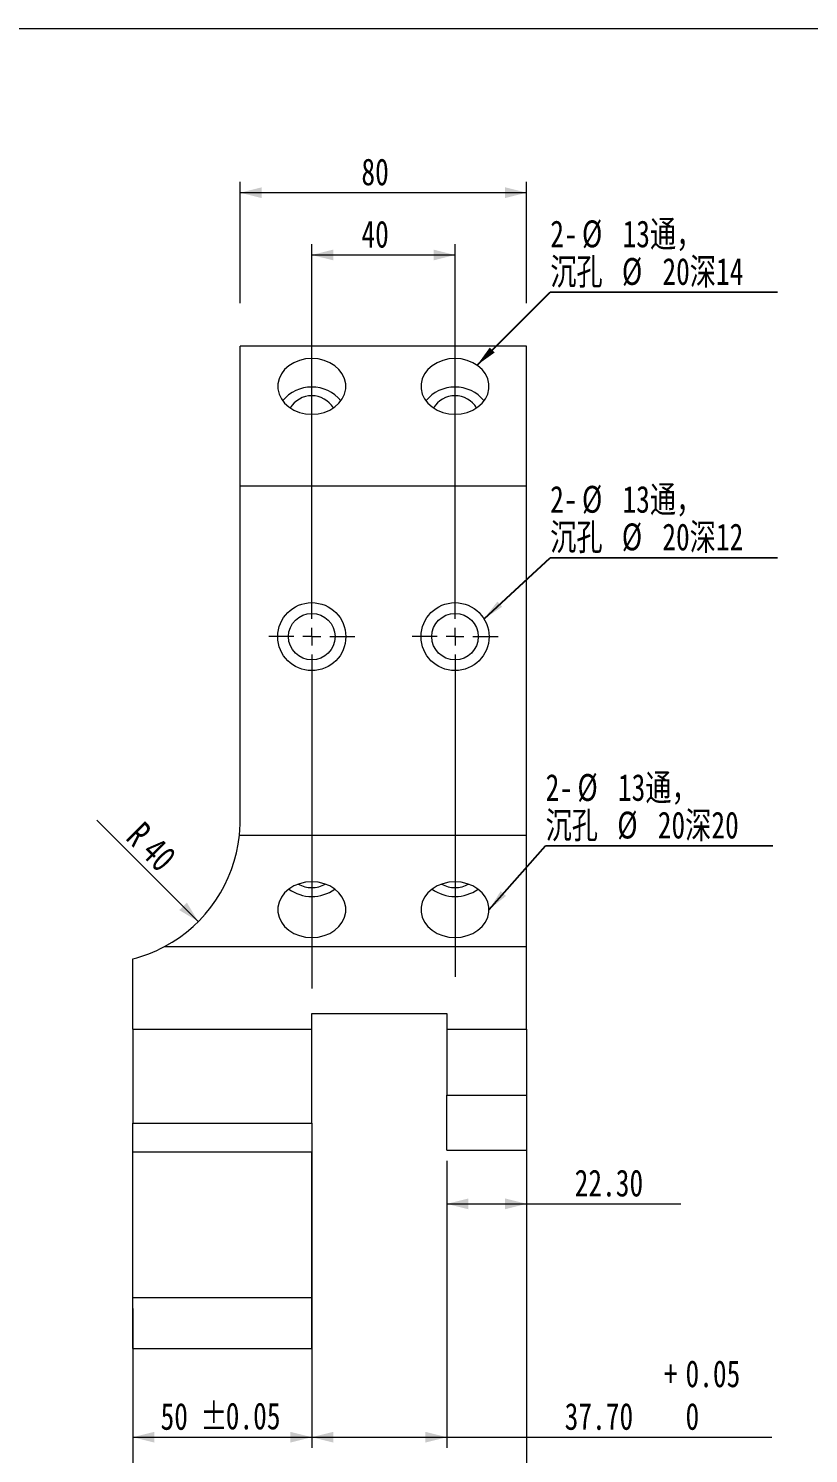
# Model space of a CAD drawing. Header units: millimetres. Extents: x 8 to 270, y 5 to 208.
# Drawn here: x 98.9 to 171.5, y 75.4 to 208.1 of the extents above; entities that cross this region are included whole.
import ezdxf

# ---------------------------------------------------------------- set-up
doc = ezdxf.new("R2010")
doc.units = ezdxf.units.MM
doc.styles.add('SLDTEXTSTYLE0', font='TXT', dxfattribs={"width": 0.75})
doc.dimstyles.new('SLDDIMSTYLE2', dxfattribs={"dimtxt": 2.5, "dimasz": 2, "dimexe": 0, "dimexo": 0.0625, "dimtad": 1, "dimtoh": 1, "dimlfac": 3, "dimzin": 12, "dimdsep": 46, "dimtxsty": 'SLDTEXTSTYLE0', "dimsah": 1, "dimcen": 0.09, "dimadec": 0, "dimazin": 0, "dimtfac": 1, "dimtofl": 0, "dimtmove": 0, "dimatfit": 3, "dimfxl": 1, "dimtolj": 1, "dimtzin": 12, "dimarcsym": 0})
doc.dimstyles.new('SLDDIMSTYLE3', dxfattribs={"dimtxt": 2.5, "dimasz": 2, "dimexe": 0, "dimexo": 0.0625, "dimtad": 1, "dimtoh": 1, "dimlfac": 3, "dimzin": 12, "dimdsep": 46, "dimtxsty": 'SLDTEXTSTYLE0', "dimsah": 1, "dimcen": 0.09, "dimadec": 0, "dimazin": 0, "dimtfac": 1, "dimtofl": 0, "dimtmove": 0, "dimatfit": 3, "dimfxl": 1, "dimtolj": 1, "dimtzin": 12, "dimarcsym": 0})
doc.dimstyles.new('SLDDIMSTYLE5', dxfattribs={"dimtxt": 2, "dimasz": 2, "dimexe": 0, "dimexo": 0.0625, "dimgap": 0.5, "dimtad": 0, "dimtih": 1, "dimtoh": 1, "dimdec": 0, "dimzin": 0, "dimdsep": 46, "dimtxsty": 'Standard', "dimsah": 1, "dimcen": 0.09, "dimadec": 0, "dimazin": 0, "dimtfac": 1, "dimtdec": 0, "dimtofl": 0, "dimtmove": 0, "dimatfit": 3, "dimfxl": 1, "dimtolj": 1, "dimtzin": 0, "dimarcsym": 0})
doc.dimstyles.new('SLDDIMSTYLE6', dxfattribs={"dimtxt": 2.5, "dimasz": 2, "dimexe": 0, "dimexo": 0.0625, "dimtad": 1, "dimtoh": 1, "dimlfac": 3, "dimzin": 4, "dimdsep": 46, "dimtxsty": 'SLDTEXTSTYLE0', "dimsah": 1, "dimcen": 0.09, "dimadec": 0, "dimazin": 0, "dimtfac": 1, "dimtofl": 0, "dimtmove": 0, "dimatfit": 3, "dimfxl": 1, "dimtolj": 1, "dimtzin": 12, "dimarcsym": 0})
doc.dimstyles.new('SLDDIMSTYLE7', dxfattribs={"dimtxt": 2.5, "dimasz": 2, "dimexe": 0, "dimexo": 0.0625, "dimtad": 1, "dimtoh": 1, "dimlfac": 3, "dimzin": 4, "dimdsep": 46, "dimtxsty": 'SLDTEXTSTYLE0', "dimsah": 1, "dimcen": 0.09, "dimadec": 0, "dimazin": 0, "dimtol": 1, "dimtp": 0.05, "dimtfac": 1, "dimtofl": 0, "dimtmove": 0, "dimatfit": 3, "dimfxl": 1, "dimtolj": 1, "dimarcsym": 0})

# ---------------------------------------------------------------- blocks, each defined once
blk = doc.blocks.new('*D12')
at = {"color": 7, "linetype": 'Continuous', "lineweight": 0}
for p, q in [((125.25, 176.9), (125.25, 187.99)), ((138.59, 176.9), (138.59, 187.99)), ((125.25, 186.99), (138.59, 186.99))]:
    blk.add_line(p, q, dxfattribs=at)
for points in [[(125.25, 186.99), (127.25, 186.49), (127.25, 187.49)], [(138.59, 186.99), (136.59, 187.49), (136.59, 186.49)]]:
    blk.add_solid(points, dxfattribs=at)
at = {"color": 7, "linetype": 'Continuous', "lineweight": 0, "insert": (129.87, 190.18), "char_height": 2.5, "attachment_point": 1, "style": 'SLDTEXTSTYLE0'}
blk.add_mtext('40', dxfattribs=at)
blk = doc.blocks.new('*D13')
at = {"color": 7, "linetype": 'Continuous', "lineweight": 0}
for p, q in [((118.59, 182.5), (118.59, 193.79)), ((145.25, 182.5), (145.25, 193.79)), ((145.25, 192.79), (118.59, 192.79))]:
    blk.add_line(p, q, dxfattribs=at)
for points in [[(118.59, 192.79), (120.59, 192.29), (120.59, 193.29)], [(145.25, 192.79), (143.25, 193.29), (143.25, 192.29)]]:
    blk.add_solid(points, dxfattribs=at)
at = {"color": 7, "linetype": 'Continuous', "lineweight": 0, "insert": (129.87, 195.98), "char_height": 2.5, "attachment_point": 1, "style": 'SLDTEXTSTYLE0'}
blk.add_mtext('80', dxfattribs=at)
blk = doc.blocks.new('*D14')
at = {"color": 7, "linetype": 'Continuous', "lineweight": 0}
blk.add_line((114.68, 124.93), (105.25, 134.35), dxfattribs=at)
blk.add_solid([(114.68, 124.93), (113.62, 126.69), (112.91, 125.99)], dxfattribs=at)
at = {"color": 7, "linetype": 'Continuous', "lineweight": 0, "char_height": 2.5, "attachment_point": 1, "rotation": 315, "style": 'SLDTEXTSTYLE0'}
for s, insert in [('R', (109.59, 134.4)), ('40', (111.02, 132.97))]:
    blk.add_mtext(s, dxfattribs=dict(at, insert=insert))
blk = doc.blocks.new('*D15')
at = {"color": 7, "linetype": 'Continuous', "lineweight": 0}
for p, q in [((137.82, 102.64), (137.82, 97.64)), ((145.25, 102.64), (145.25, 97.64)), ((137.82, 98.64), (145.25, 98.64)), ((145.25, 98.64), (159.61, 98.64))]:
    blk.add_line(p, q, dxfattribs=at)
for points in [[(137.82, 98.64), (139.82, 98.14), (139.82, 99.14)], [(145.25, 98.64), (143.25, 99.14), (143.25, 98.14)]]:
    blk.add_solid(points, dxfattribs=at)
at = {"color": 7, "linetype": 'Continuous', "lineweight": 0, "insert": (149.72, 101.83), "char_height": 2.5, "attachment_point": 1, "style": 'SLDTEXTSTYLE0'}
blk.add_mtext('22.30', dxfattribs=at)
blk = doc.blocks.new('*D16')
at = {"color": 7, "linetype": 'Continuous', "lineweight": 0}
for p, q in [((125.25, 105.15), (125.25, 75.91)), ((137.82, 102.64), (137.82, 75.91)), ((125.25, 76.91), (137.82, 76.91)), ((137.82, 76.91), (168.09, 76.91))]:
    blk.add_line(p, q, dxfattribs=at)
for points in [[(125.25, 76.91), (127.25, 76.41), (127.25, 77.41)], [(137.82, 76.91), (135.82, 77.41), (135.82, 76.41)]]:
    blk.add_solid(points, dxfattribs=at)
at = {"color": 7, "linetype": 'Continuous', "lineweight": 0, "char_height": 2.5, "attachment_point": 1, "style": 'SLDTEXTSTYLE0'}
for s, insert in [('+', (158.02, 84.07)), ('0.05', (160.04, 84.07)), ('37.70', (148.79, 80.1)), ('0', (160.04, 80.1))]:
    blk.add_mtext(s, dxfattribs=dict(at, insert=insert))
blk = doc.blocks.new('*D17')
at = {"color": 7, "linetype": 'Continuous', "lineweight": 0}
for p, q in [((108.59, 84.17), (108.59, 75.91)), ((125.25, 84.17), (125.25, 75.91)), ((108.59, 76.91), (125.25, 76.91))]:
    blk.add_line(p, q, dxfattribs=at)
for points in [[(108.59, 76.91), (110.59, 76.41), (110.59, 77.41)], [(125.25, 76.91), (123.25, 77.41), (123.25, 76.41)]]:
    blk.add_solid(points, dxfattribs=at)
at = {"color": 7, "linetype": 'Continuous', "lineweight": 0, "char_height": 2.5, "attachment_point": 1, "style": 'SLDTEXTSTYLE0'}
for s, insert in [('50', (111.17, 80.1)), ('%%p', (114.86, 80.1)), ('0.05', (117.24, 80.14))]:
    blk.add_mtext(s, dxfattribs=dict(at, insert=insert))
blk = doc.blocks.new('*D18')
at = {"color": 7, "linetype": 'Continuous', "lineweight": 0}
for p, q in [((145.25, 107.77), (145.25, 68.17)), ((108.59, 88.89), (108.59, 68.17)), ((108.59, 69.17), (145.25, 69.17))]:
    blk.add_line(p, q, dxfattribs=at)
for points in [[(108.59, 69.17), (110.59, 68.67), (110.59, 69.67)], [(145.25, 69.17), (143.25, 69.67), (143.25, 68.67)]]:
    blk.add_solid(points, dxfattribs=at)
at = {"color": 7, "linetype": 'Continuous', "lineweight": 0, "insert": (125.39, 72.36), "char_height": 2.5, "attachment_point": 1, "style": 'SLDTEXTSTYLE0'}
blk.add_mtext('110', dxfattribs=at)
blk = doc.blocks.new('SW_NOTE_3')
at = {"color": 0, "linetype": 'Continuous', "lineweight": 0}
for p, q in [((0, 0), (21.16, 0)), ((21.16, 0), (0, 0)), ((0, 0), (21.16, 0)), ((21.16, 0), (0, 0)), ((0, 0), (21.16, 0)), ((21.16, 0), (0, 0))]:
    blk.add_line(p, q, dxfattribs=at)
at = {"color": 0, "linetype": 'Continuous', "lineweight": 0, "char_height": 2.5, "attachment_point": 1, "style": 'SLDTEXTSTYLE0'}
for s, insert in [('2-', (0, 6.69, 3.05)), ('%%c', (2.95, 6.69, 3.05)), ('13通，', (6.73, 6.69, 3.05)), ('沉孔', (0, 3.19, 3.05)), ('%%c', (6.67, 3.19, 3.05)), ('20深14', (10.44, 3.19, 3.05))]:
    blk.add_mtext(s, dxfattribs=dict(at, insert=insert))
blk = doc.blocks.new('SW_NOTE_4')
at = {"color": 0, "linetype": 'Continuous', "lineweight": 0}
for p, q in [((0, 0), (21.16, 0)), ((21.16, 0), (0, 0)), ((0, 0), (21.16, 0)), ((21.16, 0), (0, 0)), ((0, 0), (21.16, 0)), ((21.16, 0), (0, 0))]:
    blk.add_line(p, q, dxfattribs=at)
at = {"color": 0, "linetype": 'Continuous', "lineweight": 0, "char_height": 2.5, "attachment_point": 1, "style": 'SLDTEXTSTYLE0'}
for s, insert in [('2-', (0, 6.69, 5.26)), ('%%c', (2.96, 6.69, 5.26)), ('13通，', (6.73, 6.69, 5.26)), ('沉孔', (0, 3.19, 5.26)), ('%%c', (6.67, 3.19, 5.26)), ('20深12', (10.44, 3.19, 5.26))]:
    blk.add_mtext(s, dxfattribs=dict(at, insert=insert))
blk = doc.blocks.new('SW_NOTE_5')
at = {"color": 0, "linetype": 'Continuous', "lineweight": 0}
for p, q in [((0, 0), (21.16, 0)), ((21.16, 0), (0, 0)), ((0, 0), (21.16, 0)), ((21.16, 0), (0, 0)), ((0, 0), (21.16, 0)), ((21.16, 0), (0, 0))]:
    blk.add_line(p, q, dxfattribs=at)
at = {"color": 0, "linetype": 'Continuous', "lineweight": 0, "char_height": 2.5, "attachment_point": 1, "style": 'SLDTEXTSTYLE0'}
for s, insert in [('2-', (0, 6.69, 6.06)), ('%%c', (2.96, 6.69, 6.06)), ('13通，', (6.73, 6.69, 6.06)), ('沉孔', (0, 3.19, 6.06)), ('%%c', (6.67, 3.19, 6.06)), ('20深20', (10.44, 3.19, 6.06))]:
    blk.add_mtext(s, dxfattribs=dict(at, insert=insert))
blk = doc.blocks.new('SW_CENTERMARKSYMBOL_2')
at = {"color": 0, "linetype": 'Continuous', "lineweight": 0}
for p, q in [((0, 1.67), (0, 31.86)), ((-1.67, 0), (-4, 0)), ((0, 0), (-0.83, 0)), ((0, 0), (0, 0.83)), ((0, 0), (0, -0.83)), ((0, 0), (0.83, 0)), ((1.67, 0), (4, 0)), ((0, -1.67), (0, -31.67))]:
    blk.add_line(p, q, dxfattribs=at)
blk = doc.blocks.new('SW_CENTERMARKSYMBOL_3')
at = {"color": 0, "linetype": 'Continuous', "lineweight": 0}
for p, q in [((0, 1.67), (0, 34.5)), ((-1.67, 0), (-4, 0)), ((0, 0), (-0.83, 0)), ((0, 0), (0, 0.83)), ((0, 0), (0, -0.83)), ((0, 0), (0.83, 0)), ((1.67, 0), (4, 0)), ((0, -1.67), (0, -32.77))]:
    blk.add_line(p, q, dxfattribs=at)

msp = doc.modelspace()

# ---------------------------------------------------------------- linework, layer by layer
at = {"color": 7, "linetype": 'Continuous', "lineweight": 0}
msp.add_line((8.380146, 208.078659), (270.000146, 208.078659), dxfattribs=at)
at = {"color": 7, "linetype": 'Continuous', "lineweight": 15}
for p, q in [((118.585019, 165.506384), (118.585019, 178.499167)), ((145.251685, 178.499167), (118.585019, 178.499167)), ((145.251685, 165.506384), (145.251685, 178.499167)), ((118.585019, 165.506384), (145.251685, 165.506384)), ((118.585019, 134.354241), (118.585019, 165.506384)), ((145.251685, 132.957209), (145.251685, 165.506384)), ((118.511628, 132.957209), (145.251685, 132.957209)), ((145.251685, 122.591449), (145.251685, 132.957209)), ((111.529783, 122.591449), (145.251685, 122.591449)), ((145.251685, 114.900115), (145.251685, 122.591449)), ((108.585019, 114.900115), (108.585019, 121.444296)), ((125.251685, 116.360855), (137.818352, 116.360855)), ((125.251685, 114.900115), (125.251685, 116.360855)), ((137.818352, 116.360855), (137.818352, 114.900115)), ((108.585019, 114.900115), (108.585019, 106.151163)), ((108.585019, 114.900115), (125.251685, 114.900115)), ((125.251685, 106.151163), (125.251685, 114.900115)), ((137.818352, 114.900115), (145.251685, 114.900115)), ((137.818352, 114.900115), (137.818352, 108.768836)), ((145.251685, 114.900115), (145.251685, 108.768836)), ((137.818352, 108.768836), (145.251685, 108.768836)), ((137.818352, 103.643959), (137.818352, 108.768836)), ((145.251685, 108.768836), (145.251685, 103.643959)), ((108.585019, 106.151163), (125.251685, 106.151163)), ((108.585019, 103.463025), (108.585019, 106.151163)), ((125.251685, 106.151163), (125.251685, 103.463025)), ((137.818352, 103.643959), (145.251685, 103.643959)), ((125.251685, 103.463025), (108.585019, 103.463025)), ((108.585019, 89.886115), (108.585019, 103.463025)), ((125.251685, 89.886115), (125.251685, 103.463025)), ((125.251685, 89.886115), (108.585019, 89.886115)), ((108.585019, 85.165834), (108.585019, 89.886115)), ((125.251685, 85.165834), (125.251685, 89.886115)), ((108.585019, 85.165834), (125.251685, 85.165834))]:
    msp.add_line(p, q, dxfattribs=at)
at = {"color": 7, "linetype": 'Continuous', "lineweight": 15, "flags": 128}
for points in [[(125.251685, 177.349686), (124.669812, 177.305519), (124.107753, 177.17452), (123.58465, 176.961152), (123.118316, 176.67268), (122.724631, 176.318928), (122.417002, 175.911942), (122.205904, 175.465581), (122.098527, 174.995047), (122.098527, 174.516362), (122.205904, 174.045828), (122.417002, 173.599467), (122.724631, 173.192481), (123.118316, 172.838729), (123.58465, 172.550257), (124.107753, 172.336889), (124.669812, 172.20589), (125.251685, 172.161723), (125.833559, 172.20589), (126.395617, 172.336889), (126.918721, 172.550257), (127.385055, 172.838729), (127.77874, 173.192481), (128.086369, 173.599467), (128.297467, 174.045828), (128.404844, 174.516362), (128.404844, 174.995047), (128.297467, 175.465581), (128.086369, 175.911942), (127.77874, 176.318928), (127.385055, 176.67268), (126.918721, 176.961152), (126.395617, 177.17452), (125.833559, 177.305519), (125.251685, 177.349686)], [(138.585019, 177.349686), (138.003145, 177.305519), (137.441087, 177.17452), (136.917984, 176.961152), (136.451649, 176.67268), (136.057964, 176.318928), (135.750335, 175.911942), (135.539238, 175.465581), (135.43186, 174.995047), (135.43186, 174.516362), (135.539238, 174.045828), (135.750335, 173.599467), (136.057964, 173.192481), (136.451649, 172.838729), (136.917984, 172.550257), (137.441087, 172.336889), (138.003145, 172.20589), (138.585019, 172.161723), (139.166892, 172.20589), (139.728951, 172.336889), (140.252054, 172.550257), (140.718388, 172.838729), (141.112073, 173.192481), (141.419702, 173.599467), (141.6308, 174.045828), (141.738177, 174.516362), (141.738177, 174.995047), (141.6308, 175.465581), (141.419702, 175.911942), (141.112073, 176.318928), (140.718388, 176.67268), (140.252054, 176.961152), (139.728951, 177.17452), (139.166892, 177.305519), (138.585019, 177.349686)], [(125.251685, 128.626929), (124.669812, 128.582762), (124.107753, 128.451764), (123.58465, 128.238395), (123.118316, 127.949923), (122.724631, 127.596171), (122.417002, 127.189185), (122.205904, 126.742825), (122.098527, 126.27229), (122.098527, 125.793605), (122.205904, 125.323071), (122.417002, 124.876711), (122.724631, 124.469725), (123.118316, 124.115972), (123.58465, 123.8275), (124.107753, 123.614132), (124.669812, 123.483134), (125.251685, 123.438966), (125.833559, 123.483134), (126.395617, 123.614132), (126.918721, 123.8275), (127.385055, 124.115972), (127.77874, 124.469725), (128.086369, 124.876711), (128.297467, 125.323071), (128.404844, 125.793605), (128.404844, 126.27229), (128.297467, 126.742825), (128.086369, 127.189185), (127.77874, 127.596171), (127.385055, 127.949923), (126.918721, 128.238395), (126.395617, 128.451764), (125.833559, 128.582762), (125.251685, 128.626929)], [(138.585019, 128.626929), (138.003145, 128.582762), (137.441087, 128.451764), (136.917984, 128.238395), (136.451649, 127.949923), (136.057964, 127.596171), (135.750335, 127.189185), (135.539238, 126.742825), (135.43186, 126.27229), (135.43186, 125.793605), (135.539238, 125.323071), (135.750335, 124.876711), (136.057964, 124.469725), (136.451649, 124.115972), (136.917984, 123.8275), (137.441087, 123.614132), (138.003145, 123.483134), (138.585019, 123.438966), (139.166892, 123.483134), (139.728951, 123.614132), (140.252054, 123.8275), (140.718388, 124.115972), (141.112073, 124.469725), (141.419702, 124.876711), (141.6308, 125.323071), (141.738177, 125.793605), (141.738177, 126.27229), (141.6308, 126.742825), (141.419702, 127.189185), (141.112073, 127.596171), (140.718388, 127.949923), (140.252054, 128.238395), (139.728951, 128.451764), (139.166892, 128.582762), (138.585019, 128.626929)]]:
    msp.add_lwpolyline(points, dxfattribs=at)
at = {"color": 7, "linetype": 'Continuous', "lineweight": 15}
for centre, radius in [((125.251685, 151.452015), 3.166667), ((138.585019, 151.452015), 3.166667), ((125.251685, 151.452015), 2.166667), ((138.585019, 151.452015), 2.166667)]:
    msp.add_circle(centre, radius, dxfattribs=at)
for centre, radius, start, end in [((125.251685, 171.178521), 3.517217, 39.53406441, 140.46593559), ((125.251685, 171.542995), 2.340913, 31.00592687, 148.99407313), ((138.585019, 171.178521), 3.517217, 39.53406441, 140.46593559), ((138.585019, 171.542995), 2.340913, 31.00592687, 148.99407313), ((105.251685, 134.354241), 13.333333, 353.98565805, 0), ((105.251685, 134.354241), 13.333333, 298.0899621, 353.98565805), ((125.203591, 130.810486), 3.548003, 233.86894325, 270.77667945), ((125.234353, 130.579869), 2.497968, 240.17238223, 270.3975542), ((125.269018, 130.579869), 2.497968, 269.6024458, 299.82761777), ((125.308376, 130.783511), 3.521158, 269.07749329, 306.276884), ((138.536925, 130.810486), 3.548003, 233.86894325, 270.77667945), ((138.567686, 130.579869), 2.497968, 240.17238223, 270.3975542), ((138.602351, 130.579869), 2.497968, 269.6024458, 299.82761777), ((138.64171, 130.783511), 3.521158, 269.07749329, 306.276884), ((105.251685, 134.354241), 13.333333, 284.47751219, 298.0899621)]:
    msp.add_arc(centre, radius, start, end, dxfattribs=at)

# ---------------------------------------------------------------- block references
at = {"color": 7, "linetype": 'Continuous', "lineweight": 0}
for name, p in [('SW_NOTE_3', (147.450089, 183.518352)), ('SW_CENTERMARKSYMBOL_3', (125.251685, 151.452015)), ('SW_CENTERMARKSYMBOL_2', (138.585019, 151.452015)), ('SW_NOTE_4', (147.440098, 158.803906)), ('SW_NOTE_5', (147.017145, 131.971365))]:
    msp.add_blockref(name, p, dxfattribs=at)

# ---------------------------------------------------------------- dimensions: what is measured, and where the dimension line sits
for base, p1, p2, dimstyle, picture, middle in [((118.585019, 192.787645), (145.251685, 181.500396), (118.585019, 181.500396), 'SLDDIMSTYLE2', '*D13', (131.71198, 192.787645)), ((145.251685, 69.165834), (108.585019, 89.886115), (145.251685, 108.768836), 'SLDDIMSTYLE2', '*D18', (128.158161, 69.165834)), ((145.251685, 98.637267), (137.818352, 103.643959), (145.251685, 103.643959), 'SLDDIMSTYLE6', '*D15', (153.870999, 98.637267))]:
    dim = msp.add_linear_dim(base=base, p1=p1, p2=p2, dimstyle=dimstyle, dxfattribs=at)
    dim.commit()
    dim.dimension.update_dxf_attribs({"geometry": picture, "text_midpoint": middle, "dimtype": 160})
for base, p1, p2, dimstyle, picture, middle in [((138.585019, 186.987084), (125.251685, 175.902857), (138.585019, 175.902857), 'SLDDIMSTYLE2', '*D12', (131.71198, 186.987084)), ((137.818352, 76.908258), (125.251685, 106.151163), (137.818352, 103.643959), 'SLDDIMSTYLE7', '*D16', (157.647026, 76.908258))]:
    dim = msp.add_linear_dim(base=base, p1=p1, p2=p2, angle=0, dimstyle=dimstyle, dxfattribs=at)
    dim.commit()
    dim.dimension.update_dxf_attribs({"geometry": picture, "text_midpoint": middle, "dimtype": 160})
dim = msp.add_radius_dim(center=(105.251685, 134.354241), mpoint=(114.679776, 124.92615), dimstyle='SLDDIMSTYLE3', dxfattribs=at)
dim.commit()
dim.dimension.update_dxf_attribs({"geometry": '*D14', "text_midpoint": (109.626224, 129.979722), "dimtype": 164})
dim = msp.add_linear_dim(base=(125.251685, 76.908258), p1=(108.585019, 85.165834), p2=(125.251685, 85.165834), text='<>%%p0.05', dimstyle='SLDDIMSTYLE2', dxfattribs=at)
dim.commit()
dim.dimension.update_dxf_attribs({"geometry": '*D17', "text_midpoint": (117.439298, 76.908258), "dimtype": 160})

# ---------------------------------------------------------------- leaders
for points in [[(140.634927, 176.732842), (147.450089, 183.518352)], [(141.28637, 153.118906), (147.440098, 158.803906)], [(141.751685, 126.032948), (147.017145, 131.971365)]]:
    msp.add_leader(points, dimstyle='SLDDIMSTYLE5', dxfattribs=at)

doc.saveas('drawing.dxf')
